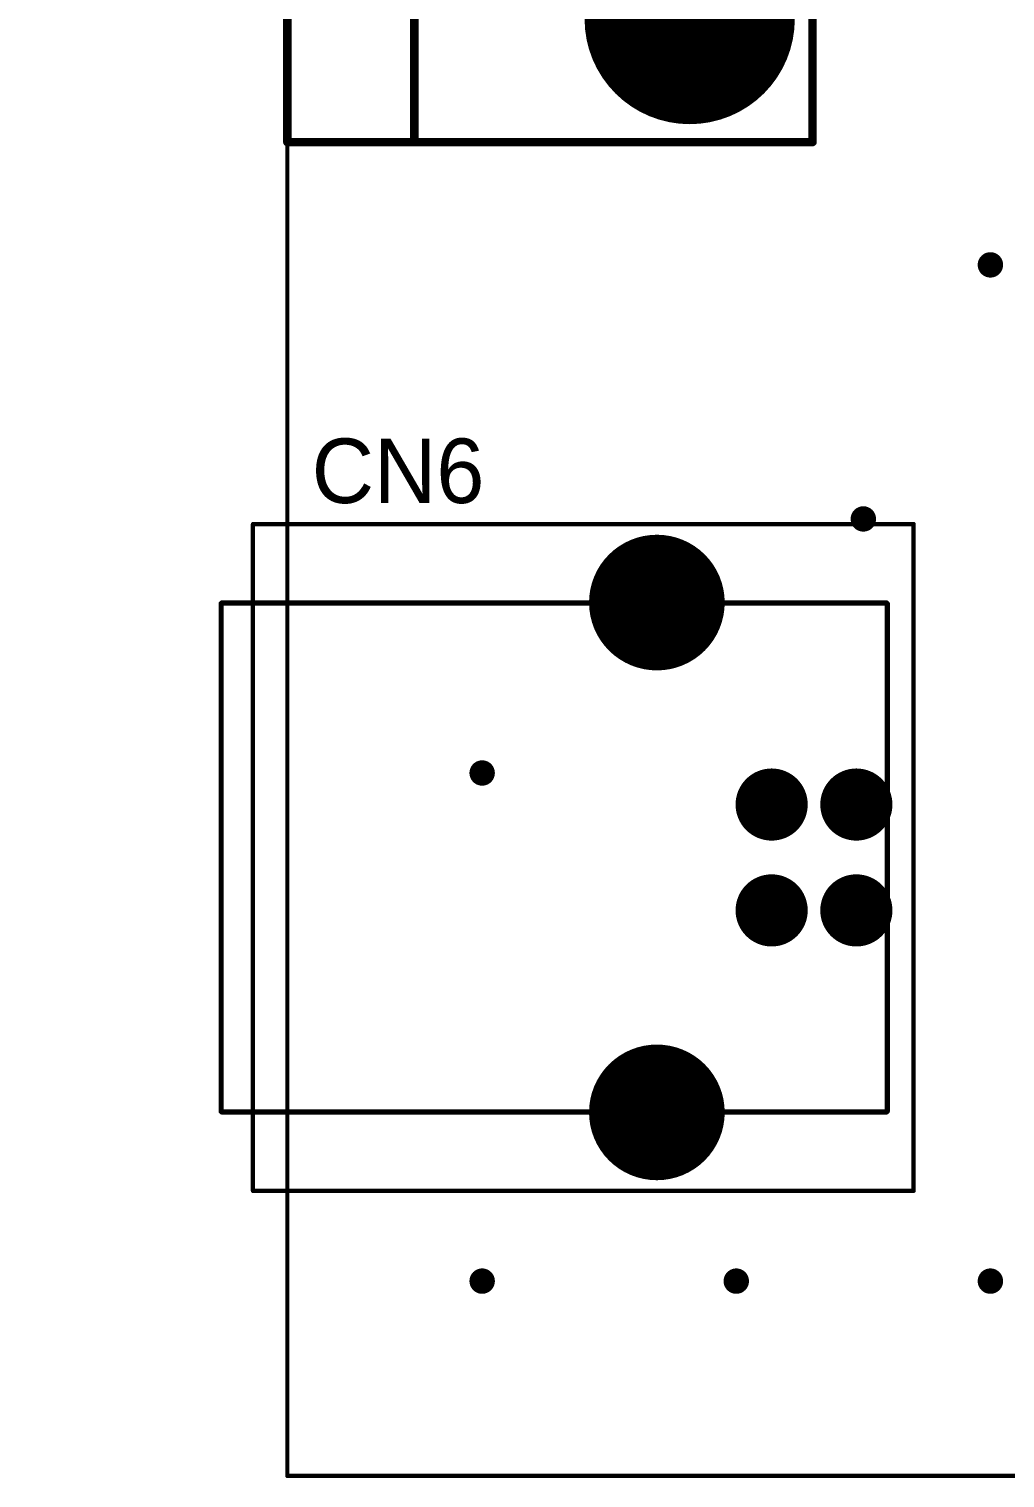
# Model space of a CAD drawing. Header units: millimetres. Extents: x 19 to 153, y 25 to 125.
# Drawn here: x 19.3 to 42.35, y 25.35 to 59.57 of the extents above; entities that cross this region are included whole.
import ezdxf

# ---------------------------------------------------------------- set-up
doc = ezdxf.new("R2010")
doc.units = ezdxf.units.MM
for name, color, linetype in [('BottomOverlay', 54, 'Continuous'), ('BottomSolder', 6, 'Continuous'), ('KeepOutLayer', 6, 'Continuous'), ('Mechanical13', 56, 'Continuous'), ('Mechanical15', 56, 'Continuous'), ('MultiLayer', 9, 'Continuous'), ('PadHoleLayer', 156, 'Continuous'), ('TopOverlay', 2, 'Continuous'), ('TopSolder', 216, 'Continuous'), ('ViaHoleLayer', 16, 'Continuous')]:
    doc.layers.add(name, color=color, linetype=linetype)

# ---------------------------------------------------------------- blocks, each defined once
blk = doc.blocks.new('CONN_USB_B_RCPT_H_44')
at = {"layer": 'BottomSolder'}
for points, const_width in [([(-1.676, 7.135, 1), (-0.824, 7.135, 1)], 0.852), ([(0.824, 7.135, 1), (1.676, 7.135, 1)], 0.852), ([(-1.676, 5.135, 1), (-0.824, 5.135, 1)], 0.852), ([(0.824, 5.135, 1), (1.676, 5.135, 1)], 0.852), ([(-6.821, 2.425, 1), (-5.219, 2.425, 1)], 1.602), ([(5.219, 2.425, 1), (6.821, 2.425, 1)], 1.602)]:
    blk.add_lwpolyline(points, format="xyb", close=True, dxfattribs=dict(at, const_width=const_width))
at = {"layer": 'Mechanical13', "const_width": 0.1}
for points in [[(6, 7.876), (-6, 7.876)], [(-6, -7.874), (-6, 7.876)], [(6, -7.874), (6, 7.876)], [(6, -7.874), (-6, -7.874)]]:
    blk.add_lwpolyline(points, dxfattribs=at)
at = {"layer": 'Mechanical13', "const_width": 0.05}
for points in [[(-6.025, 7.876, 1), (-5.975, 7.876, 1)], [(-6.025, 7.876, 1), (-5.975, 7.876, 1)], [(5.975, 7.876, 1), (6.025, 7.876, 1)], [(5.975, 7.876, 1), (6.025, 7.876, 1)], [(-6.025, -7.874, 1), (-5.975, -7.874, 1)], [(-6.025, -7.874, 1), (-5.975, -7.874, 1)], [(5.975, -7.874, 1), (6.025, -7.874, 1)], [(5.975, -7.874, 1), (6.025, -7.874, 1)]]:
    blk.add_lwpolyline(points, format="xyb", close=True, dxfattribs=at)
at = {"layer": 'Mechanical15', "const_width": 0.1}
for points in [[(-6.02, -7.855), (-6.02, 7.855)], [(6.02, 7.855), (-6.02, 7.855)], [(6.02, -7.855), (6.02, 7.855)], [(6.02, -7.855), (-6.02, -7.855)]]:
    blk.add_lwpolyline(points, dxfattribs=at)
at = {"layer": 'Mechanical15', "const_width": 0.05}
for points in [[(-6.045, 7.855, 1), (-5.995, 7.855, 1)], [(-6.045, 7.855, 1), (-5.995, 7.855, 1)], [(5.995, 7.855, 1), (6.045, 7.855, 1)], [(5.995, 7.855, 1), (6.045, 7.855, 1)], [(-6.045, -7.855, 1), (-5.995, -7.855, 1)], [(-6.045, -7.855, 1), (-5.995, -7.855, 1)], [(5.995, -7.855, 1), (6.045, -7.855, 1)], [(5.995, -7.855, 1), (6.045, -7.855, 1)]]:
    blk.add_lwpolyline(points, format="xyb", close=True, dxfattribs=at)
at = {"layer": 'MultiLayer'}
for points, const_width in [([(-1.625, 7.135, 1), (-0.875, 7.135, 1)], 0.75), ([(0.875, 7.135, 1), (1.625, 7.135, 1)], 0.75), ([(-1.625, 5.135, 1), (-0.875, 5.135, 1)], 0.75), ([(0.875, 5.135, 1), (1.625, 5.135, 1)], 0.75), ([(-6.77, 2.425, 1), (-5.27, 2.425, 1)], 1.5), ([(5.27, 2.425, 1), (6.77, 2.425, 1)], 1.5)]:
    blk.add_lwpolyline(points, format="xyb", close=True, dxfattribs=dict(at, const_width=const_width))
at = {"layer": 'PadHoleLayer'}
for points, const_width in [([(-1.5, 7.135, 1), (-1, 7.135, 1)], 0.5), ([(1, 7.135, 1), (1.5, 7.135, 1)], 0.5), ([(-1.5, 5.135, 1), (-1, 5.135, 1)], 0.5), ([(1, 5.135, 1), (1.5, 5.135, 1)], 0.5), ([(-6.595, 2.425, 1), (-5.445, 2.425, 1)], 1.15), ([(5.445, 2.425, 1), (6.595, 2.425, 1)], 1.15)]:
    blk.add_lwpolyline(points, format="xyb", close=True, dxfattribs=dict(at, const_width=const_width))
at = {"layer": 'TopOverlay', "const_width": 0.1}
for points in [[(7.874, 8.487), (-7.874, 8.487)], [(-7.874, -7.112), (-7.874, 8.487)], [(7.874, -7.112), (7.874, 8.487)], [(-6.92, -7.112), (-7.874, -7.112)], [(7.874, -7.112), (-6.92, -7.112)]]:
    blk.add_lwpolyline(points, dxfattribs=at)
at = {"layer": 'TopOverlay', "const_width": 0.05}
for points in [[(-7.899, 8.487, 1), (-7.849, 8.487, 1)], [(-7.899, 8.487, 1), (-7.849, 8.487, 1)], [(7.849, 8.487, 1), (7.899, 8.487, 1)], [(7.849, 8.487, 1), (7.899, 8.487, 1)], [(-7.899, -7.112, 1), (-7.849, -7.112, 1)], [(-7.899, -7.112, 1), (-7.849, -7.112, 1)], [(-6.945, -7.112, 1), (-6.895, -7.112, 1)], [(-6.945, -7.112, 1), (-6.895, -7.112, 1)], [(7.849, -7.112, 1), (7.899, -7.112, 1)], [(7.849, -7.112, 1), (7.899, -7.112, 1)]]:
    blk.add_lwpolyline(points, format="xyb", close=True, dxfattribs=at)
at = {"layer": 'TopSolder'}
for points, const_width in [([(-1.676, 7.135, 1), (-0.824, 7.135, 1)], 0.852), ([(0.824, 7.135, 1), (1.676, 7.135, 1)], 0.852), ([(-1.676, 5.135, 1), (-0.824, 5.135, 1)], 0.852), ([(0.824, 5.135, 1), (1.676, 5.135, 1)], 0.852), ([(-6.821, 2.425, 1), (-5.219, 2.425, 1)], 1.602), ([(5.219, 2.425, 1), (6.821, 2.425, 1)], 1.602)]:
    blk.add_lwpolyline(points, format="xyb", close=True, dxfattribs=dict(at, const_width=const_width))
blk = doc.blocks.new('CONN_DB9_F_H_48')
at = {"layer": 'BottomSolder'}
for points, const_width in [([(-13.736, 0, 1), (-11.254, 0, 1)], 2.482), ([(11.254, 0, 1), (13.736, 0, 1)], 2.482), ([(-4.628, 1.42, 1), (-3.682, 1.42, 1)], 0.947), ([(-1.858, 1.42, 1), (-0.912, 1.42, 1)], 0.947), ([(0.912, 1.42, 1), (1.858, 1.42, 1)], 0.947), ([(3.682, 1.42, 1), (4.628, 1.42, 1)], 0.947), ([(-3.243, -1.42, 1), (-2.297, -1.42, 1)], 0.947), ([(-0.473, -1.42, 1), (0.473, -1.42, 1)], 0.947), ([(2.297, -1.42, 1), (3.243, -1.42, 1)], 0.947), ([(5.067, -1.42, 1), (6.013, -1.42, 1)], 0.947)]:
    blk.add_lwpolyline(points, format="xyb", close=True, dxfattribs=dict(at, const_width=const_width))
blk.add_solid([(-4.593, -2.367), (-4.593, -0.473), (-6.487, -2.367), (-6.487, -0.473)], dxfattribs=at)
at = {"layer": 'Mechanical13', "const_width": 0.1}
for points in [[(-8.866, 14.9, -0.414214), (-8.28, 15.486)], [(8.164, 15.486, -0.414214), (8.852, 14.798)], [(9.607, 9.497, -0.414214), (8.853, 10.251)], [(-8.866, 10.152, -0.414214), (-9.522, 9.496)]]:
    blk.add_lwpolyline(points, format="xyb", dxfattribs=at)
for points in [[(-8.28, 15.486), (8.164, 15.486)], [(-8.866, 14.9), (-8.866, 10.163)], [(8.852, 14.798), (8.852, 10.253)], [(-15.386, 9.496), (-15.386, 6.497)], [(-15.386, 9.496), (15.407, 9.496)], [(15.407, 9.496), (15.407, -2.896)], [(-15.386, 6.497), (15.406, 6.497)], [(-15.386, 6.497), (-15.386, -2.896)], [(-6.997, 6.496), (-6.997, -2.896)], [(7.015, 6.498), (7.015, -2.895)], [(-15.386, -2.896), (15.407, -2.896)]]:
    blk.add_lwpolyline(points, dxfattribs=at)
at = {"layer": 'Mechanical13', "const_width": 0.05}
for points in [[(-8.305, 15.486, 1), (-8.255, 15.486, 1)], [(-8.305, 15.486, 1), (-8.255, 15.486, 1)], [(8.139, 15.486, 1), (8.189, 15.486, 1)], [(8.139, 15.486, 1), (8.189, 15.486, 1)], [(-8.891, 14.9, 1), (-8.841, 14.9, 1)], [(-8.891, 14.9, 1), (-8.841, 14.9, 1)], [(8.827, 14.798, 1), (8.877, 14.798, 1)], [(8.827, 14.798, 1), (8.877, 14.798, 1)], [(8.827, 10.253, 1), (8.877, 10.253, 1)], [(8.828, 10.251, 1), (8.878, 10.251, 1)], [(-8.891, 10.163, 1), (-8.841, 10.163, 1)], [(-8.891, 10.152, 1), (-8.841, 10.152, 1)], [(-15.411, 9.496, 1), (-15.361, 9.496, 1)], [(-15.411, 9.496, 1), (-15.361, 9.496, 1)], [(-9.547, 9.496, 1), (-9.497, 9.496, 1)], [(9.582, 9.497, 1), (9.632, 9.497, 1)], [(15.382, 9.496, 1), (15.432, 9.496, 1)], [(15.382, 9.496, 1), (15.432, 9.496, 1)], [(-15.411, 6.497, 1), (-15.361, 6.497, 1)], [(-15.411, 6.497, 1), (-15.361, 6.497, 1)], [(-15.411, 6.497, 1), (-15.361, 6.497, 1)], [(-7.022, 6.496, 1), (-6.972, 6.496, 1)], [(6.99, 6.498, 1), (7.04, 6.498, 1)], [(15.381, 6.497, 1), (15.431, 6.497, 1)], [(-15.411, -2.896, 1), (-15.361, -2.896, 1)], [(-15.411, -2.896, 1), (-15.361, -2.896, 1)], [(-7.022, -2.896, 1), (-6.972, -2.896, 1)], [(6.99, -2.895, 1), (7.04, -2.895, 1)], [(15.382, -2.896, 1), (15.432, -2.896, 1)], [(15.382, -2.896, 1), (15.432, -2.896, 1)]]:
    blk.add_lwpolyline(points, format="xyb", close=True, dxfattribs=at)
at = {"layer": 'MultiLayer'}
for points, const_width in [([(-13.685, 0, 1), (-11.305, 0, 1)], 2.38), ([(-4.577, 1.42, 1), (-3.733, 1.42, 1)], 0.845), ([(-1.807, 1.42, 1), (-0.963, 1.42, 1)], 0.845), ([(0.963, 1.42, 1), (1.807, 1.42, 1)], 0.845), ([(3.733, 1.42, 1), (4.577, 1.42, 1)], 0.845), ([(11.305, 0, 1), (13.685, 0, 1)], 2.38), ([(-3.192, -1.42, 1), (-2.348, -1.42, 1)], 0.845), ([(-0.422, -1.42, 1), (0.422, -1.42, 1)], 0.845), ([(2.348, -1.42, 1), (3.192, -1.42, 1)], 0.845), ([(5.118, -1.42, 1), (5.962, -1.42, 1)], 0.845)]:
    blk.add_lwpolyline(points, format="xyb", close=True, dxfattribs=dict(at, const_width=const_width))
blk.add_solid([(-4.695, -2.265), (-4.695, -0.575), (-6.385, -2.265), (-6.385, -0.575)], dxfattribs=at)
at = {"layer": 'PadHoleLayer'}
for points, const_width in [([(-4.427, 1.42, 1), (-3.883, 1.42, 1)], 0.545), ([(-1.657, 1.42, 1), (-1.113, 1.42, 1)], 0.545), ([(1.113, 1.42, 1), (1.657, 1.42, 1)], 0.545), ([(3.883, 1.42, 1), (4.427, 1.42, 1)], 0.545), ([(-13.31, 0, 1), (-11.68, 0, 1)], 1.63), ([(11.68, 0, 1), (13.31, 0, 1)], 1.63), ([(-5.812, -1.42, 1), (-5.268, -1.42, 1)], 0.545), ([(-3.042, -1.42, 1), (-2.498, -1.42, 1)], 0.545), ([(-0.272, -1.42, 1), (0.272, -1.42, 1)], 0.545), ([(2.498, -1.42, 1), (3.042, -1.42, 1)], 0.545), ([(5.268, -1.42, 1), (5.812, -1.42, 1)], 0.545)]:
    blk.add_lwpolyline(points, format="xyb", close=True, dxfattribs=dict(at, const_width=const_width))
at = {"layer": 'TopOverlay', "const_width": 0.2}
for points in [[(-8.86, 14.805, -0.414214), (-8.165, 15.5)], [(8.165, 15.5, -0.414214), (8.86, 14.805)], [(-8.865, 10.2, -0.414214), (-9.56, 9.505)], [(9.56, 9.505, -0.414214), (8.865, 10.2)]]:
    blk.add_lwpolyline(points, format="xyb", dxfattribs=at)
for points in [[(-8.165, 15.5), (8.165, 15.5)], [(-8.865, 14.8), (-8.865, 10.2)], [(8.865, 14.8), (8.865, 10.2)], [(-15.4, 9.5), (15.4, 9.5)], [(-15.4, 9.5), (-15.4, -2.9)], [(15.4, 9.5), (15.4, -2.9)], [(-15.4, 6.5), (15.4, 6.5)], [(-7, 6.5), (-7, -2.9)], [(7, 6.5), (7, -2.9)], [(-15.4, -2.9), (15.4, -2.9)]]:
    blk.add_lwpolyline(points, dxfattribs=at)
at = {"layer": 'TopOverlay', "const_width": 0.1}
for points in [[(-8.215, 15.5, 1), (-8.115, 15.5, 1)], [(-8.215, 15.5, 1), (-8.115, 15.5, 1)], [(8.115, 15.5, 1), (8.215, 15.5, 1)], [(8.115, 15.5, 1), (8.215, 15.5, 1)], [(-8.915, 14.8, 1), (-8.815, 14.8, 1)], [(-8.91, 14.805, 1), (-8.81, 14.805, 1)], [(8.81, 14.805, 1), (8.91, 14.805, 1)], [(8.815, 14.8, 1), (8.915, 14.8, 1)], [(-8.915, 10.2, 1), (-8.815, 10.2, 1)], [(-8.915, 10.2, 1), (-8.815, 10.2, 1)], [(8.815, 10.2, 1), (8.915, 10.2, 1)], [(8.815, 10.2, 1), (8.915, 10.2, 1)], [(-15.45, 9.5, 1), (-15.35, 9.5, 1)], [(-15.45, 9.5, 1), (-15.35, 9.5, 1)], [(-9.61, 9.505, 1), (-9.51, 9.505, 1)], [(9.51, 9.505, 1), (9.61, 9.505, 1)], [(15.35, 9.5, 1), (15.45, 9.5, 1)], [(15.35, 9.5, 1), (15.45, 9.5, 1)], [(-15.45, 6.5, 1), (-15.35, 6.5, 1)], [(-7.05, 6.5, 1), (-6.95, 6.5, 1)], [(6.95, 6.5, 1), (7.05, 6.5, 1)], [(15.35, 6.5, 1), (15.45, 6.5, 1)], [(-15.45, -2.9, 1), (-15.35, -2.9, 1)], [(-15.45, -2.9, 1), (-15.35, -2.9, 1)], [(-7.05, -2.9, 1), (-6.95, -2.9, 1)], [(6.95, -2.9, 1), (7.05, -2.9, 1)], [(15.35, -2.9, 1), (15.45, -2.9, 1)], [(15.35, -2.9, 1), (15.45, -2.9, 1)]]:
    blk.add_lwpolyline(points, format="xyb", close=True, dxfattribs=at)
at = {"layer": 'TopSolder'}
for points, const_width in [([(-13.736, 0, 1), (-11.254, 0, 1)], 2.482), ([(11.254, 0, 1), (13.736, 0, 1)], 2.482), ([(-4.628, 1.42, 1), (-3.682, 1.42, 1)], 0.947), ([(-1.858, 1.42, 1), (-0.912, 1.42, 1)], 0.947), ([(0.912, 1.42, 1), (1.858, 1.42, 1)], 0.947), ([(3.682, 1.42, 1), (4.628, 1.42, 1)], 0.947), ([(-3.243, -1.42, 1), (-2.297, -1.42, 1)], 0.947), ([(-0.473, -1.42, 1), (0.473, -1.42, 1)], 0.947), ([(2.297, -1.42, 1), (3.243, -1.42, 1)], 0.947), ([(5.067, -1.42, 1), (6.013, -1.42, 1)], 0.947)]:
    blk.add_lwpolyline(points, format="xyb", close=True, dxfattribs=dict(at, const_width=const_width))
blk.add_solid([(-4.593, -2.367), (-4.593, -0.473), (-6.487, -2.367), (-6.487, -0.473)], dxfattribs=at)
at = {"layer": 'BottomOverlay', "text_generation_flag": 2}
for s, p in [('6', (-3.844, 2.484)), ('7', (-1.178, 2.501)), ('8', (1.653, 2.484)), ('9', (4.484, 2.484)), ('1', (-5.352, -3.467)), ('2', (-2.542, -3.467)), ('3', (0.372, -3.45)), ('4', (3.182, -3.467)), ('5', (5.868, -3.45))]:
    blk.add_text(s, height=1.5, dxfattribs=at).set_placement(p)

msp = doc.modelspace()

# ---------------------------------------------------------------- linework, layer by layer
at = {"layer": 'KeepOutLayer', "const_width": 0.1}
for points in [[(25.4, 25.4), (25.4, 125.4)], [(25.4, 25.4), (103.4, 25.4)]]:
    msp.add_lwpolyline(points, dxfattribs=at)
at = {"layer": 'KeepOutLayer', "const_width": 0.05}
msp.add_lwpolyline([(25.375, 25.4, 1), (25.425, 25.4, 1)], format="xyb", close=True, dxfattribs=at)
msp.add_lwpolyline([(25.375, 25.4, 1), (25.425, 25.4, 1)], format="xyb", close=True, dxfattribs=at)
at = {"layer": 'MultiLayer', "const_width": 0.3}
for points in [[(41.85, 54, 1), (42.15, 54, 1)], [(38.85, 48, 1), (39.15, 48, 1)], [(29.85, 42, 1), (30.15, 42, 1)], [(29.85, 30, 1), (30.15, 30, 1)], [(35.85, 30, 1), (36.15, 30, 1)], [(41.85, 30, 1), (42.15, 30, 1)]]:
    msp.add_lwpolyline(points, format="xyb", close=True, dxfattribs=at)
at = {"layer": 'ViaHoleLayer', "const_width": 0.2}
for points in [[(41.9, 54, 1), (42.1, 54, 1)], [(38.9, 48, 1), (39.1, 48, 1)], [(29.9, 42, 1), (30.1, 42, 1)], [(29.9, 30, 1), (30.1, 30, 1)], [(35.9, 30, 1), (36.1, 30, 1)], [(41.9, 30, 1), (42.1, 30, 1)]]:
    msp.add_lwpolyline(points, format="xyb", close=True, dxfattribs=at)

# ---------------------------------------------------------------- block references
for name, p, rotation in [('CONN_DB9_F_H_48', (34.9, 72.3), 90), ('CONN_USB_B_RCPT_H_44', (31.7, 40.005), 270)]:
    msp.add_blockref(name, p, dxfattribs=dict(rotation=rotation))

# ---------------------------------------------------------------- texts
at = {"layer": 'TopOverlay'}
msp.add_text('CN6', height=1.524, dxfattribs=at).set_placement((25.975, 48.375))

doc.saveas('drawing.dxf')
